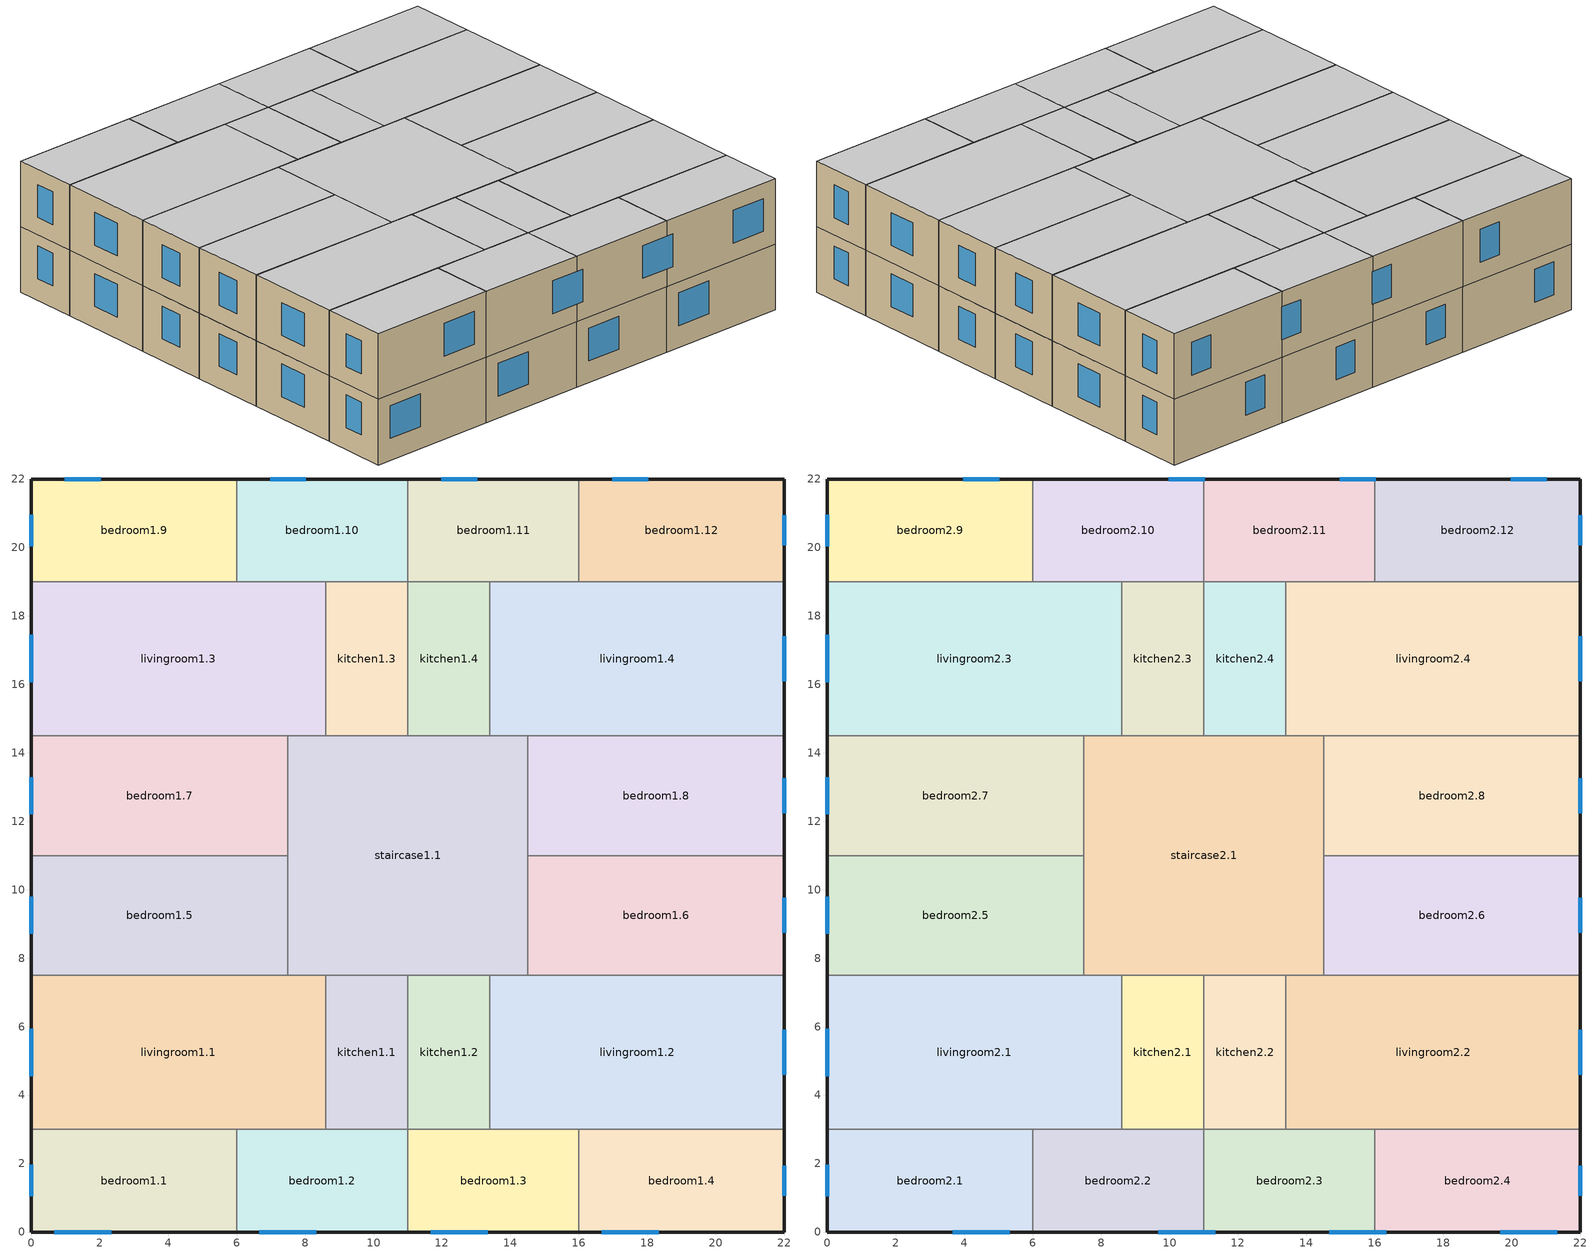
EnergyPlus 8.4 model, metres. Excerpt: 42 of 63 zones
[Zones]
kitchen1.1
 floor ground (Exterior Floor): 11,7.5 11,3 8.6,3 8.6,7.5 z0
 wall to livingroom1.1 (Interior Wall): 8.6,7.5 8.6,3 z0:3
 wall to kitchen1.2 (Interior Wall): 11,3 11,7.5 z0:3
 wall to bedroom1.2 (Interior Wall): 8.6,3 11,3 z0:3
 wall to staircase1.1 (Interior Wall): 11,7.5 8.6,7.5 z0:3
bedroom1.4
 floor ground (Exterior Floor): 22,3 22,0 16,0 16,3 z0
 wall outside (Exterior Wall): 16,0 22,0 22,3 z0:3
 wall to livingroom1.2 (Interior Wall): 22,3 16,3 z0:3
 wall to bedroom1.3 (Interior Wall): 16,3 16,0 z0:3
 window (Exterior Window): 22,1.06 22,1.94 / 16.67,0 18.33,0 z1:2.5
kitchen1.2
 floor ground (Exterior Floor): 13.4,7.5 13.4,3 11,3 11,7.5 z0
 wall to livingroom1.2 (Interior Wall): 13.4,3 13.4,7.5 z0:3
 wall to bedroom1.3 (Interior Wall): 11,3 13.4,3 z0:3
 wall to staircase1.1 (Interior Wall): 13.4,7.5 11,7.5 z0:3
livingroom1.2
 floor ground (Exterior Floor): 22,7.5 22,3 13.4,3 13.4,7.5 z0
 wall outside (Exterior Wall): 22,3 22,7.5 z0:3
 wall to bedroom1.6 (Interior Wall): 22,7.5 14.5,7.5 z0:3
 wall to bedroom1.3 (Interior Wall): 13.4,3 16,3 z0:3
 wall to staircase1.1 (Interior Wall): 14.5,7.5 13.4,7.5 z0:3
 window (Exterior Window): 22,4.59 22,5.91 z1:2.5
bedroom1.7
 floor ground (Exterior Floor): 7.5,14.5 7.5,11 0,11 0,14.5 z0
 wall outside (Exterior Wall): 0,14.5 0,11 z0:3
 wall to staircase1.1 (Interior Wall): 7.5,11 7.5,14.5 z0:3
 wall to livingroom1.3 (Interior Wall): 7.5,14.5 0,14.5 z0:3
 wall to bedroom1.5 (Interior Wall): 0,11 7.5,11 z0:3
 window (Exterior Window): 0,13.29 0,12.21 z1:2.5
livingroom1.3
 floor ground (Exterior Floor): 8.6,19 8.6,14.5 0,14.5 0,19 z0
 wall outside (Exterior Wall): 0,19 0,14.5 z0:3
 wall to kitchen1.3 (Interior Wall): 8.6,14.5 8.6,19 z0:3
 wall to staircase1.1 (Interior Wall): 7.5,14.5 8.6,14.5 z0:3
 wall to bedroom1.10 (Interior Wall): 8.6,19 6,19 z0:3
 wall to bedroom1.9 (Interior Wall): 6,19 0,19 z0:3
 window (Exterior Window): 0,17.44 0,16.06 z1:2.5
bedroom1.9
 floor ground (Exterior Floor): 6,22 6,19 0,19 0,22 z0
 wall outside (Exterior Wall): 6,22 0,22 0,19 z0:3
 wall to bedroom1.10 (Interior Wall): 6,19 6,22 z0:3
 window (Exterior Window): 0,20.96 0,20.04 / 2.02,22 0.98,22 z1:2.5
bedroom1.10
 floor ground (Exterior Floor): 11,22 11,19 6,19 6,22 z0
 wall outside (Exterior Wall): 11,22 6,22 z0:3
 wall to bedroom1.11 (Interior Wall): 11,19 11,22 z0:3
 wall to kitchen1.3 (Interior Wall): 8.6,19 11,19 z0:3
 window (Exterior Window): 8.02,22 6.98,22 z1:2.5
bedroom1.11
 floor ground (Exterior Floor): 16,22 16,19 11,19 11,22 z0
 wall outside (Exterior Wall): 16,22 11,22 z0:3
 wall to bedroom1.12 (Interior Wall): 16,19 16,22 z0:3
 wall to livingroom1.4 (Interior Wall): 13.4,19 16,19 z0:3
 wall to kitchen1.4 (Interior Wall): 11,19 13.4,19 z0:3
 window (Exterior Window): 13.02,22 11.98,22 z1:2.5
bedroom1.12
 floor ground (Exterior Floor): 22,22 22,19 16,19 16,22 z0
 wall outside (Exterior Wall): 22,19 22,22 16,22 z0:3
 wall to livingroom1.4 (Interior Wall): 16,19 22,19 z0:3
 window (Exterior Window): 22,20.06 22,20.94 / 18.02,22 16.98,22 z1:2.5
staircase1.1
 floor ground (Exterior Floor): 14.5,14.5 14.5,7.5 7.5,7.5 7.5,14.5 z0
 wall to kitchen1.3 (Interior Wall): 11,14.5 8.6,14.5 z0:3
 wall to bedroom1.8 (Interior Wall): 14.5,11 14.5,14.5 z0:3
 wall to bedroom1.6 (Interior Wall): 14.5,7.5 14.5,11 z0:3
 wall to kitchen1.4 (Interior Wall): 13.4,14.5 11,14.5 z0:3
 wall to livingroom1.4 (Interior Wall): 14.5,14.5 13.4,14.5 z0:3
 wall to bedroom1.5 (Interior Wall): 7.5,11 7.5,7.5 z0:3
 wall to livingroom1.1 (Interior Wall): 7.5,7.5 8.6,7.5 z0:3
kitchen1.3
 floor ground (Exterior Floor): 11,19 11,14.5 8.6,14.5 8.6,19 z0
 wall to kitchen1.4 (Interior Wall): 11,14.5 11,19 z0:3
kitchen1.4
 floor ground (Exterior Floor): 13.4,19 13.4,14.5 11,14.5 11,19 z0
 wall to livingroom1.4 (Interior Wall): 13.4,14.5 13.4,19 z0:3
livingroom1.4
 floor ground (Exterior Floor): 22,19 22,14.5 13.4,14.5 13.4,19 z0
 wall outside (Exterior Wall): 22,14.5 22,19 z0:3
 wall to bedroom1.8 (Interior Wall): 14.5,14.5 22,14.5 z0:3
 window (Exterior Window): 22,16.09 22,17.41 z1:2.5
bedroom1.6
 floor ground (Exterior Floor): 22,11 22,7.5 14.5,7.5 14.5,11 z0
 wall outside (Exterior Wall): 22,7.5 22,11 z0:3
 wall to bedroom1.8 (Interior Wall): 22,11 14.5,11 z0:3
 window (Exterior Window): 22,8.74 22,9.76 z1:2.5
bedroom1.8
 floor ground (Exterior Floor): 22,14.5 22,11 14.5,11 14.5,14.5 z0
 wall outside (Exterior Wall): 22,11 22,14.5 z0:3
 window (Exterior Window): 22,12.24 22,13.26 z1:2.5
bedroom1.3
 floor ground (Exterior Floor): 16,3 16,0 11,0 11,3 z0
 wall outside (Exterior Wall): 11,0 16,0 z0:3
 wall to bedroom1.2 (Interior Wall): 11,3 11,0 z0:3
 window (Exterior Window): 11.67,0 13.33,0 z1:2.5
bedroom1.2
 floor ground (Exterior Floor): 11,3 11,0 6,0 6,3 z0
 wall outside (Exterior Wall): 6,0 11,0 z0:3
 wall to bedroom1.1 (Interior Wall): 6,3 6,0 z0:3
 wall to livingroom1.1 (Interior Wall): 8.6,3 6,3 z0:3
 window (Exterior Window): 6.67,0 8.33,0 z1:2.5
bedroom1.1
 floor ground (Exterior Floor): 6,3 6,0 0,0 0,3 z0
 wall outside (Exterior Wall): 0,3 0,0 6,0 z0:3
 wall to livingroom1.1 (Interior Wall): 6,3 0,3 z0:3
 window (Exterior Window): 0,1.96 0,1.04 / 0.67,0 2.33,0 z1:2.5
livingroom1.1
 floor ground (Exterior Floor): 8.6,7.5 8.6,3 0,3 0,7.5 z0
 wall outside (Exterior Wall): 0,7.5 0,3 z0:3
 wall to bedroom1.5 (Interior Wall): 7.5,7.5 0,7.5 z0:3
 window (Exterior Window): 0,5.94 0,4.56 z1:2.5
bedroom1.5
 floor ground (Exterior Floor): 7.5,11 7.5,7.5 0,7.5 0,11 z0
 wall outside (Exterior Wall): 0,11 0,7.5 z0:3
 window (Exterior Window): 0,9.79 0,8.71 z1:2.5
livingroom2.4
 floor to livingroom1.4 (Interior Floor): 22,19 22,14.5 13.4,14.5 13.4,19 z3
 wall outside (Exterior Wall): 22,14.5 22,19 z3:6
 wall to bedroom2.8 (Interior Wall): 14.5,14.5 22,14.5 z3:6
 wall to kitchen2.4 (Interior Wall): 13.4,19 13.4,14.5 z3:6
 wall to bedroom2.11 (Interior Wall): 16,19 13.4,19 z3:6
 wall to staircase2.1 (Interior Wall): 13.4,14.5 14.5,14.5 z3:6
 wall to bedroom2.12 (Interior Wall): 22,19 16,19 z3:6
 window (Exterior Window): 22,16.09 22,17.41 z3.8:5.3
 ceiling to livingroom3.4 (Interior Ceiling): 13.4,19 13.4,14.5 22,14.5 22,19 z6
bedroom2.5
 floor to bedroom1.5 (Interior Floor): 7.5,11 7.5,7.5 0,7.5 0,11 z3
 wall outside (Exterior Wall): 0,11 0,7.5 z3:6
 wall to livingroom2.1 (Interior Wall): 0,7.5 7.5,7.5 z3:6
 wall to bedroom2.7 (Interior Wall): 7.5,11 0,11 z3:6
 wall to staircase2.1 (Interior Wall): 7.5,7.5 7.5,11 z3:6
 window (Exterior Window): 0,9.79 0,8.71 z3.8:5.3
 ceiling to bedroom3.5 (Interior Ceiling): 0,11 0,7.5 7.5,7.5 7.5,11 z6
livingroom2.1
 floor to livingroom1.1 (Interior Floor): 8.6,7.5 8.6,3 0,3 0,7.5 z3
 wall outside (Exterior Wall): 0,7.5 0,3 z3:6
 wall to bedroom2.1 (Interior Wall): 0,3 6,3 z3:6
 wall to kitchen2.1 (Interior Wall): 8.6,3 8.6,7.5 z3:6
 wall to bedroom2.2 (Interior Wall): 6,3 8.6,3 z3:6
 wall to staircase2.1 (Interior Wall): 8.6,7.5 7.5,7.5 z3:6
 window (Exterior Window): 0,5.94 0,4.56 z3.8:5.3
 ceiling to livingroom3.1 (Interior Ceiling): 0,7.5 0,3 8.6,3 8.6,7.5 z6
bedroom2.11
 floor to bedroom1.11 (Interior Floor): 16,22 16,19 11,19 11,22 z3
 wall outside (Exterior Wall): 16,22 11,22 z3:6
 wall to bedroom2.10 (Interior Wall): 11,22 11,19 z3:6
 wall to bedroom2.12 (Interior Wall): 16,19 16,22 z3:6
 wall to kitchen2.4 (Interior Wall): 11,19 13.4,19 z3:6
 window (Exterior Window): 16.02,22 14.98,22 z3.8:5.3
 ceiling to bedroom3.11 (Interior Ceiling): 11,22 11,19 16,19 16,22 z6
bedroom2.10
 floor to bedroom1.10 (Interior Floor): 11,22 11,19 6,19 6,22 z3
 wall outside (Exterior Wall): 11,22 6,22 z3:6
 wall to bedroom2.9 (Interior Wall): 6,22 6,19 z3:6
 wall to livingroom2.3 (Interior Wall): 6,19 8.6,19 z3:6
 wall to kitchen2.3 (Interior Wall): 8.6,19 11,19 z3:6
 window (Exterior Window): 11.02,22 9.98,22 z3.8:5.3
 ceiling to bedroom3.10 (Interior Ceiling): 6,22 6,19 11,19 11,22 z6
bedroom2.9
 floor to bedroom1.9 (Interior Floor): 6,22 6,19 0,19 0,22 z3
 wall outside (Exterior Wall): 6,22 0,22 0,19 z3:6
 wall to livingroom2.3 (Interior Wall): 0,19 6,19 z3:6
 window (Exterior Window): 0,20.96 0,20.04 / 5.02,22 3.98,22 z3.8:5.3
 ceiling to bedroom3.9 (Interior Ceiling): 0,22 0,19 6,19 6,22 z6
livingroom2.3
 floor to livingroom1.3 (Interior Floor): 8.6,19 8.6,14.5 0,14.5 0,19 z3
 wall outside (Exterior Wall): 0,19 0,14.5 z3:6
 wall to kitchen2.3 (Interior Wall): 8.6,14.5 8.6,19 z3:6
 wall to staircase2.1 (Interior Wall): 7.5,14.5 8.6,14.5 z3:6
 wall to bedroom2.7 (Interior Wall): 0,14.5 7.5,14.5 z3:6
 window (Exterior Window): 0,17.44 0,16.06 z3.8:5.3
 ceiling to livingroom3.3 (Interior Ceiling): 0,19 0,14.5 8.6,14.5 8.6,19 z6
bedroom2.7
 floor to bedroom1.7 (Interior Floor): 7.5,14.5 7.5,11 0,11 0,14.5 z3
 wall outside (Exterior Wall): 0,14.5 0,11 z3:6
 wall to staircase2.1 (Interior Wall): 7.5,11 7.5,14.5 z3:6
 window (Exterior Window): 0,13.29 0,12.21 z3.8:5.3
 ceiling to bedroom3.7 (Interior Ceiling): 0,14.5 0,11 7.5,11 7.5,14.5 z6
livingroom2.2
 floor to livingroom1.2 (Interior Floor): 22,7.5 22,3 13.4,3 13.4,7.5 z3
 wall outside (Exterior Wall): 22,3 22,7.5 z3:6
 wall to kitchen2.2 (Interior Wall): 13.4,7.5 13.4,3 z3:6
 wall to bedroom2.6 (Interior Wall): 22,7.5 14.5,7.5 z3:6
 wall to bedroom2.3 (Interior Wall): 13.4,3 16,3 z3:6
 wall to staircase2.1 (Interior Wall): 14.5,7.5 13.4,7.5 z3:6
 wall to bedroom2.4 (Interior Wall): 16,3 22,3 z3:6
 window (Exterior Window): 22,4.59 22,5.91 z3.8:5.3
 ceiling to livingroom3.2 (Interior Ceiling): 13.4,7.5 13.4,3 22,3 22,7.5 z6
bedroom2.2
 floor to bedroom1.2 (Interior Floor): 11,3 11,0 6,0 6,3 z3
 wall outside (Exterior Wall): 6,0 11,0 z3:6
 wall to bedroom2.1 (Interior Wall): 6,3 6,0 z3:6
 wall to bedroom2.3 (Interior Wall): 11,0 11,3 z3:6
 wall to kitchen2.1 (Interior Wall): 11,3 8.6,3 z3:6
 window (Exterior Window): 9.67,0 11.33,0 z3.8:5.3
 ceiling to bedroom3.2 (Interior Ceiling): 6,3 6,0 11,0 11,3 z6
bedroom2.8
 floor to bedroom1.8 (Interior Floor): 22,14.5 22,11 14.5,11 14.5,14.5 z3
 wall outside (Exterior Wall): 22,11 22,14.5 z3:6
 wall to staircase2.1 (Interior Wall): 14.5,14.5 14.5,11 z3:6
 wall to bedroom2.6 (Interior Wall): 14.5,11 22,11 z3:6
 window (Exterior Window): 22,12.24 22,13.26 z3.8:5.3
 ceiling to bedroom3.8 (Interior Ceiling): 14.5,14.5 14.5,11 22,11 22,14.5 z6
bedroom2.3
 floor to bedroom1.3 (Interior Floor): 16,3 16,0 11,0 11,3 z3
 wall outside (Exterior Wall): 11,0 16,0 z3:6
 wall to bedroom2.4 (Interior Wall): 16,0 16,3 z3:6
 wall to kitchen2.2 (Interior Wall): 13.4,3 11,3 z3:6
 window (Exterior Window): 14.67,0 16.33,0 z3.8:5.3
 ceiling to bedroom3.3 (Interior Ceiling): 11,3 11,0 16,0 16,3 z6
bedroom2.1
 floor to bedroom1.1 (Interior Floor): 6,3 6,0 0,0 0,3 z3
 wall outside (Exterior Wall): 0,3 0,0 6,0 z3:6
 window (Exterior Window): 0,1.96 0,1.04 / 3.67,0 5.33,0 z3.8:5.3
 ceiling to bedroom3.1 (Interior Ceiling): 0,3 0,0 6,0 6,3 z6
bedroom2.4
 floor to bedroom1.4 (Interior Floor): 22,3 22,0 16,0 16,3 z3
 wall outside (Exterior Wall): 16,0 22,0 22,3 z3:6
 window (Exterior Window): 22,1.06 22,1.94 / 19.67,0 21.33,0 z3.8:5.3
 ceiling to bedroom3.4 (Interior Ceiling): 16,3 16,0 22,0 22,3 z6
bedroom2.6
 floor to bedroom1.6 (Interior Floor): 22,11 22,7.5 14.5,7.5 14.5,11 z3
 wall outside (Exterior Wall): 22,7.5 22,11 z3:6
 wall to staircase2.1 (Interior Wall): 14.5,11 14.5,7.5 z3:6
 window (Exterior Window): 22,8.74 22,9.76 z3.8:5.3
 ceiling to bedroom3.6 (Interior Ceiling): 14.5,11 14.5,7.5 22,7.5 22,11 z6
kitchen2.1
 floor to kitchen1.1 (Interior Floor): 11,7.5 11,3 8.6,3 8.6,7.5 z3
 wall to staircase2.1 (Interior Wall): 11,7.5 8.6,7.5 z3:6
 wall to kitchen2.2 (Interior Wall): 11,3 11,7.5 z3:6
 ceiling to kitchen3.1 (Interior Ceiling): 8.6,7.5 8.6,3 11,3 11,7.5 z6
kitchen2.4
 floor to kitchen1.4 (Interior Floor): 13.4,19 13.4,14.5 11,14.5 11,19 z3
 wall to staircase2.1 (Interior Wall): 11,14.5 13.4,14.5 z3:6
 wall to kitchen2.3 (Interior Wall): 11,19 11,14.5 z3:6
 ceiling to kitchen3.4 (Interior Ceiling): 11,19 11,14.5 13.4,14.5 13.4,19 z6
kitchen2.3
 floor to kitchen1.3 (Interior Floor): 11,19 11,14.5 8.6,14.5 8.6,19 z3
 wall to staircase2.1 (Interior Wall): 8.6,14.5 11,14.5 z3:6
 ceiling to kitchen3.3 (Interior Ceiling): 8.6,19 8.6,14.5 11,14.5 11,19 z6
staircase2.1
 floor to staircase1.1 (Interior Floor): 14.5,14.5 14.5,7.5 7.5,7.5 7.5,14.5 z3
 wall to kitchen2.2 (Interior Wall): 11,7.5 13.4,7.5 z3:6
 ceiling to staircase3.1 (Interior Ceiling): 7.5,14.5 7.5,7.5 14.5,7.5 14.5,14.5 z6
bedroom2.12
 floor to bedroom1.12 (Interior Floor): 22,22 22,19 16,19 16,22 z3
 wall outside (Exterior Wall): 22,19 22,22 16,22 z3:6
 window (Exterior Window): 22,20.06 22,20.94 / 21.02,22 19.98,22 z3.8:5.3
 ceiling to bedroom3.12 (Interior Ceiling): 16,22 16,19 22,19 22,22 z6
kitchen2.2
 floor to kitchen1.2 (Interior Floor): 13.4,7.5 13.4,3 11,3 11,7.5 z3
 ceiling to kitchen3.2 (Interior Ceiling): 11,7.5 11,3 13.4,3 13.4,7.5 z6
[Site:Location]
Chongqing Shapingba_Chongqing_CHN Design_Conditions: Latitude {deg}=29.58; Longitude {deg}=106.47; Time Zone {hr}=8; Elevation {m}=259.1
[Site:GroundTemperature:BuildingSurface]
17.73, 17.58, 14.99, 15.72, 19.24, 24.78, 25.36, 25.42, 25.45, 23.67, 19.98, 19.57
[Building]
3cengzhuzhai: North Axis {deg}=45.9143; Terrain=City; Loads Convergence Tolerance Value=0.04; Temperature Convergence Tolerance Value {deltaC}=0.4; Solar Distribution=FullInteriorAndExterior; Maximum Number of Warmup Days=25
[Construction]
Exterior Window: shuangcengzhongkongboli
Exterior Wall: 5mm shuinishajiang, 20mm shuinishajiang, 200mm shaojieyanduokongzhuanqiti, 20mm shuinishajiang
Interior Wall: 20mm shuinishajiang, 200mm putongshaojieyeyankongxinzhuan, 20mm shuinishajiang
Interior Floor: 50mm 1151-1250quanqinghunningtu, 120mm gangjinhunningtu, 20mm shuinishajiang
Exterior Floor: 40mm suishiluanshihunningtu, 50mm nanranjisujubenban, 4mm sbsgaixingliqingfangshuijuancai, 20mm shuinishajiang, 100mm 2300suishiluanshihunningtu
Interior Ceiling: 20mm shuinishajiang, 120mm gangjinhunningtu, 50mm 1151-1250quanqinghunningtu
[Material]
Name | Roughness | Thickness {m} | Conductivity {W/m-K} | Density {kg/m3} | Specific Heat {J/kg-K}
5mm shuinishajiang | MediumRough | 0.005 | 0.93 | 1800 | 1050
20mm shuinishajiang | MediumRough | 0.02 | 0.93 | 1800 | 1050
200mm shaojieyanduokongzhuanqiti | MediumRough | 0.2 | 0.58 | 1400 | 1050
200mm putongshaojieyeyankongxinzhuan | MediumRough | 0.2 | 0.54 | 1800 | 1050
50mm 1151-1250quanqinghunningtu | MediumRough | 0.05 | 0.31 | 1651 | 1050
120mm gangjinhunningtu | MediumRough | 0.12 | 1.74 | 2500 | 920
40mm suishiluanshihunningtu | MediumRough | 0.04 | 1.51 | 2300 | 920
50mm nanranjisujubenban | MediumSmooth | 0.05 | 0.03 | 35 | 1380
100mm 2300suishiluanshihunningtu | MediumRough | 0.1 | 1.51 | 2300 | 920
4mm sbsgaixingliqingfangshuijuancai | MediumRough | 0.004 | 0.23 | 900 | 1620
[WindowMaterial:SimpleGlazingSystem]
shuangcengzhongkongboli: U-Factor {W/m2-K}=2.8; Solar Heat Gain Coefficient=0.75
[ZoneVentilation:DesignFlowRate] Design Flow Rate Calculation Method=AirChanges/Hour; Ventilation Type=Natural; Fan Pressure Rise {Pa}=0; Fan Total Efficiency=1; Constant Term Coefficient=0.606; Temperature Term Coefficient=0.036; Velocity Term Coefficient=0.1177; Velocity Squared Term Coefficient=0; Delta Temperature {deltaC}=-100; Maximum Wind Speed {m/s}=40
Name | Zone or ZoneList | Schedule | Air Changes per Hour {1/hr} | Minimum Outdoor Temperature {C} | Maximum Outdoor Temperature {C}
jichukitchen1.1 | kitchen1.1 | jichutongfengqita | 4
jichukitchen1.2 | kitchen1.2 | jichutongfengqita | 4
jichukitchen1.3 | kitchen1.3 | jichutongfengqita | 4
jichukitchen1.4 | kitchen1.4 | jichutongfengqita | 4
jichulivingroom1.1 | livingroom1.1 | jichutongfengketing | 4
jichulivingroom1.2 | livingroom1.2 | jichutongfengketing | 4
jichulivingroom1.3 | livingroom1.3 | jichutongfengketing | 4
jichulivingroom1.4 | livingroom1.4 | jichutongfengketing | 4
jichubedroom1.1 | bedroom1.1 | jichutongfengbedroom | 4
jichubedroom1.2 | bedroom1.2 | jichutongfengbedroom | 4
jichubedroom1.3 | bedroom1.3 | jichutongfengbedroom | 4
jichubedroom1.4 | bedroom1.4 | jichutongfengbedroom | 4
jichubedroom1.5 | bedroom1.5 | jichutongfengbedroom | 4
jichubedroom1.6 | bedroom1.6 | jichutongfengbedroom | 4
jichubedroom1.7 | bedroom1.7 | jichutongfengbedroom | 4
jichubedroom1.8 | bedroom1.8 | jichutongfengbedroom | 4
jichubedroom1.9 | bedroom1.9 | jichutongfengbedroom | 4
jichubedroom1.10 | bedroom1.10 | jichutongfengbedroom | 4
jichubedroom1.11 | bedroom1.11 | jichutongfengbedroom | 4
jichubedroom1.12 | bedroom1.12 | jichutongfengbedroom | 4
jichukitchen2.1 | kitchen2.1 | jichutongfengqita | 4
jichukitchen2.2 | kitchen2.2 | jichutongfengqita | 4
jichukitchen2.3 | kitchen2.3 | jichutongfengqita | 4
jichukitchen2.4 | kitchen2.4 | jichutongfengqita | 4
jichulivingroom2.1 | livingroom2.1 | jichutongfengketing | 4
jichulivingroom2.2 | livingroom2.2 | jichutongfengketing | 4
jichulivingroom2.3 | livingroom2.3 | jichutongfengketing | 4
jichulivingroom2.4 | livingroom2.4 | jichutongfengketing | 4
jichubedroom2.1 | bedroom2.1 | jichutongfengbedroom | 4
jichubedroom2.2 | bedroom2.2 | jichutongfengbedroom | 4
jichubedroom2.3 | bedroom2.3 | jichutongfengbedroom | 4
jichubedroom2.4 | bedroom2.4 | jichutongfengbedroom | 4
jichubedroom2.5 | bedroom2.5 | jichutongfengbedroom | 4
jichubedroom2.6 | bedroom2.6 | jichutongfengbedroom | 4
jichubedroom2.7 | bedroom2.7 | jichutongfengbedroom | 4
jichubedroom2.8 | bedroom2.8 | jichutongfengbedroom | 4
jichubedroom2.9 | bedroom2.9 | jichutongfengbedroom | 4
jichubedroom2.10 | bedroom2.10 | jichutongfengbedroom | 4
jichubedroom2.11 | bedroom2.11 | jichutongfengbedroom | 4
jichubedroom2.12 | bedroom2.12 | jichutongfengbedroom | 4
kitchen1.1 | kitchen1.1 | tongfengcishubianliang | 3.53328 | 15.37 | 28.78
kitchen1.2 | kitchen1.2 | tongfengcishubianliang | 3.53328 | 15.37 | 28.78
kitchen1.3 | kitchen1.3 | tongfengcishubianliang | 3.53328 | 15.37 | 28.78
kitchen1.4 | kitchen1.4 | tongfengcishubianliang | 3.53328 | 15.37 | 28.78
livingroom1.1 | livingroom1.1 | tongfengcishubianliang | 3.53328 | 15.37 | 28.78
livingroom1.2 | livingroom1.2 | tongfengcishubianliang | 3.53328 | 15.37 | 28.78
livingroom1.3 | livingroom1.3 | tongfengcishubianliang | 3.53328 | 15.37 | 28.78
livingroom1.4 | livingroom1.4 | tongfengcishubianliang | 3.53328 | 15.37 | 28.78
bedroom1.1 | bedroom1.1 | tongfengcishubianliang | 3.53328 | 15.37 | 28.78
bedroom1.2 | bedroom1.2 | tongfengcishubianliang | 3.53328 | 15.37 | 28.78
bedroom1.3 | bedroom1.3 | tongfengcishubianliang | 3.53328 | 15.37 | 28.78
bedroom1.4 | bedroom1.4 | tongfengcishubianliang | 3.53328 | 15.37 | 28.78
bedroom1.5 | bedroom1.5 | tongfengcishubianliang | 3.53328 | 15.37 | 28.78
bedroom1.6 | bedroom1.6 | tongfengcishubianliang | 3.53328 | 15.37 | 28.78
bedroom1.7 | bedroom1.7 | tongfengcishubianliang | 3.53328 | 15.37 | 28.78
bedroom1.8 | bedroom1.8 | tongfengcishubianliang | 3.53328 | 15.37 | 28.78
bedroom1.9 | bedroom1.9 | tongfengcishubianliang | 3.53328 | 15.37 | 28.78
bedroom1.10 | bedroom1.10 | tongfengcishubianliang | 3.53328 | 15.37 | 28.78
bedroom1.11 | bedroom1.11 | tongfengcishubianliang | 3.53328 | 15.37 | 28.78
bedroom1.12 | bedroom1.12 | tongfengcishubianliang | 3.53328 | 15.37 | 28.78
kitchen2.1 | kitchen2.1 | tongfengcishubianliang | 3.53328 | 15.37 | 28.78
kitchen2.2 | kitchen2.2 | tongfengcishubianliang | 3.53328 | 15.37 | 28.78
kitchen2.3 | kitchen2.3 | tongfengcishubianliang | 3.53328 | 15.37 | 28.78
kitchen2.4 | kitchen2.4 | tongfengcishubianliang | 3.53328 | 15.37 | 28.78
livingroom2.1 | livingroom2.1 | tongfengcishubianliang | 3.53328 | 15.37 | 28.78
livingroom2.2 | livingroom2.2 | tongfengcishubianliang | 3.53328 | 15.37 | 28.78
livingroom2.3 | livingroom2.3 | tongfengcishubianliang | 3.53328 | 15.37 | 28.78
livingroom2.4 | livingroom2.4 | tongfengcishubianliang | 3.53328 | 15.37 | 28.78
bedroom2.1 | bedroom2.1 | tongfengcishubianliang | 3.53328 | 15.37 | 28.78
bedroom2.2 | bedroom2.2 | tongfengcishubianliang | 3.53328 | 15.37 | 28.78
bedroom2.3 | bedroom2.3 | tongfengcishubianliang | 3.53328 | 15.37 | 28.78
bedroom2.4 | bedroom2.4 | tongfengcishubianliang | 3.53328 | 15.37 | 28.78
bedroom2.5 | bedroom2.5 | tongfengcishubianliang | 3.53328 | 15.37 | 28.78
bedroom2.6 | bedroom2.6 | tongfengcishubianliang | 3.53328 | 15.37 | 28.78
bedroom2.7 | bedroom2.7 | tongfengcishubianliang | 3.53328 | 15.37 | 28.78
bedroom2.8 | bedroom2.8 | tongfengcishubianliang | 3.53328 | 15.37 | 28.78
bedroom2.9 | bedroom2.9 | tongfengcishubianliang | 3.53328 | 15.37 | 28.78
bedroom2.10 | bedroom2.10 | tongfengcishubianliang | 3.53328 | 15.37 | 28.78
bedroom2.11 | bedroom2.11 | tongfengcishubianliang | 3.53328 | 15.37 | 28.78
bedroom2.12 | bedroom2.12 | tongfengcishubianliang | 3.53328 | 15.37 | 28.78
[People] Number of People Calculation Method=Area/Person; Zone Floor Area per Person {m2/person}=35.63; Fraction Radiant=0.2; Sensible Heat Fraction=autocalculate; Activity Level Schedule=Activity_zuozi huodong; Carbon Dioxide Generation Rate {m3/s-W}=3.82e-08; Enable ASHRAE 55 Comfort Warnings=No; Mean Radiant Temperature Calculation Type=ZoneAveraged; Clothing Insulation Calculation Method=ClothingInsulationSchedule
kitchen1.1: Zone or ZoneList=kitchen1.1; Number of People Schedule=chufang Occupancy
kitchen1.2: Zone or ZoneList=kitchen1.2; Number of People Schedule=chufang Occupancy
kitchen1.3: Zone or ZoneList=kitchen1.3; Number of People Schedule=chufang Occupancy
kitchen1.4: Zone or ZoneList=kitchen1.4; Number of People Schedule=chufang Occupancy
livingroom1.1: Zone or ZoneList=livingroom1.1; Number of People Schedule=keting Occupancy
livingroom1.2: Zone or ZoneList=livingroom1.2; Number of People Schedule=keting Occupancy
livingroom1.3: Zone or ZoneList=livingroom1.3; Number of People Schedule=keting Occupancy
livingroom1.4: Zone or ZoneList=livingroom1.4; Number of People Schedule=keting Occupancy
bedroom1.1: Zone or ZoneList=bedroom1.1; Number of People Schedule=Bedroom Occupancy
bedroom1.2: Zone or ZoneList=bedroom1.2; Number of People Schedule=Bedroom Occupancy
bedroom1.3: Zone or ZoneList=bedroom1.3; Number of People Schedule=Bedroom Occupancy
bedroom1.4: Zone or ZoneList=bedroom1.4; Number of People Schedule=Bedroom Occupancy
bedroom1.5: Zone or ZoneList=bedroom1.5; Number of People Schedule=Bedroom Occupancy
bedroom1.6: Zone or ZoneList=bedroom1.6; Number of People Schedule=Bedroom Occupancy
bedroom1.7: Zone or ZoneList=bedroom1.7; Number of People Schedule=Bedroom Occupancy
bedroom1.8: Zone or ZoneList=bedroom1.8; Number of People Schedule=Bedroom Occupancy
bedroom1.9: Zone or ZoneList=bedroom1.9; Number of People Schedule=Bedroom Occupancy
bedroom1.10: Zone or ZoneList=bedroom1.10; Number of People Schedule=Bedroom Occupancy
bedroom1.11: Zone or ZoneList=bedroom1.11; Number of People Schedule=Bedroom Occupancy
bedroom1.12: Zone or ZoneList=bedroom1.12; Number of People Schedule=Bedroom Occupancy
kitchen2.1: Zone or ZoneList=kitchen2.1; Number of People Schedule=chufang Occupancy
kitchen2.2: Zone or ZoneList=kitchen2.2; Number of People Schedule=chufang Occupancy
kitchen2.3: Zone or ZoneList=kitchen2.3; Number of People Schedule=chufang Occupancy
kitchen2.4: Zone or ZoneList=kitchen2.4; Number of People Schedule=chufang Occupancy
livingroom2.1: Zone or ZoneList=livingroom2.1; Number of People Schedule=keting Occupancy
livingroom2.2: Zone or ZoneList=livingroom2.2; Number of People Schedule=keting Occupancy
livingroom2.3: Zone or ZoneList=livingroom2.3; Number of People Schedule=keting Occupancy
livingroom2.4: Zone or ZoneList=livingroom2.4; Number of People Schedule=keting Occupancy
bedroom2.1: Zone or ZoneList=bedroom2.1; Number of People Schedule=Bedroom Occupancy
bedroom2.3: Zone or ZoneList=bedroom2.3; Number of People Schedule=Bedroom Occupancy
bedroom2.4: Zone or ZoneList=bedroom2.4; Number of People Schedule=Bedroom Occupancy
bedroom2.5: Zone or ZoneList=bedroom2.5; Number of People Schedule=Bedroom Occupancy
bedroom2.6: Zone or ZoneList=bedroom2.6; Number of People Schedule=Bedroom Occupancy
bedroom2.7: Zone or ZoneList=bedroom2.7; Number of People Schedule=Bedroom Occupancy
bedroom2.8: Zone or ZoneList=bedroom2.8; Number of People Schedule=Bedroom Occupancy
bedroom2.9: Zone or ZoneList=bedroom2.9; Number of People Schedule=Bedroom Occupancy
bedroom2.10: Zone or ZoneList=bedroom2.10; Number of People Schedule=Bedroom Occupancy
bedroom2.11: Zone or ZoneList=bedroom2.11; Number of People Schedule=Bedroom Occupancy
bedroom2.12: Zone or ZoneList=bedroom2.12; Number of People Schedule=Bedroom Occupancy
bedroom2.2: Zone or ZoneList=bedroom2.2; Number of People Schedule=Bedroom Occupancy; Work Efficiency Schedule=Work Efficiency; Clothing Insulation Schedule=Clothing Insulation Schedule; Air Velocity Schedule=Air Velocity Schedule; Thermal Comfort Model 1 Type=Fanger
[ZoneControl:Thermostat] Control Type Schedule=kongtiaomoshiquannianwendu; Control 1=kongtiaomoshidualsetpoint
Name | Zone or ZoneList
livingroom1.1 | livingroom1.1
livingroom1.2 | livingroom1.2
livingroom1.3 | livingroom1.3
livingroom1.4 | livingroom1.4
bedroom1.1 | bedroom1.1
bedroom1.2 | bedroom1.2
bedroom1.3 | bedroom1.3
bedroom1.4 | bedroom1.4
bedroom1.5 | bedroom1.5
bedroom1.6 | bedroom1.6
bedroom1.7 | bedroom1.7
bedroom1.8 | bedroom1.8
bedroom1.9 | bedroom1.9
bedroom1.10 | bedroom1.10
bedroom1.11 | bedroom1.11
bedroom1.12 | bedroom1.12
livingroom2.1 | livingroom2.1
livingroom2.2 | livingroom2.2
livingroom2.3 | livingroom2.3
livingroom2.4 | livingroom2.4
bedroom2.1 | bedroom2.1
bedroom2.2 | bedroom2.2
bedroom2.3 | bedroom2.3
bedroom2.4 | bedroom2.4
bedroom2.5 | bedroom2.5
bedroom2.6 | bedroom2.6
bedroom2.7 | bedroom2.7
bedroom2.8 | bedroom2.8
bedroom2.9 | bedroom2.9
bedroom2.10 | bedroom2.10
bedroom2.11 | bedroom2.11
bedroom2.12 | bedroom2.12
[ThermostatSetpoint:DualSetpoint]
kongtiaomoshidualsetpoint: Heating Setpoint Temperature Schedule=kongtiaozhirewendu; Cooling Setpoint Temperature Schedule=kongtiaozhilengwendu
[Lights] Design Level Calculation Method=Watts/Area; Return Air Fraction=0; Fraction Radiant=0.72; Fraction Visible=0.18; Fraction Replaceable=1; Return Air Fraction Calculated from Plenum Temperature=No
Name | Zone or ZoneList | Schedule | Watts per Zone Floor Area {W/m2}
kitchen1.1 | kitchen1.1 | lighting chufang | 6
kitchen1.2 | kitchen1.2 | lighting chufang | 6
kitchen1.3 | kitchen1.3 | lighting chufang | 6
kitchen1.4 | kitchen1.4 | lighting chufang | 6
livingroom1.1 | livingroom1.1 | light-keting | 5
livingroom1.2 | livingroom1.2 | light-keting | 5
livingroom1.3 | livingroom1.3 | light-keting | 5
livingroom1.4 | livingroom1.4 | light-keting | 5
bedroom1.1 | bedroom1.1 | light-Bedroom | 3
bedroom1.2 | bedroom1.2 | light-Bedroom | 3
bedroom1.3 | bedroom1.3 | light-Bedroom | 3
bedroom1.4 | bedroom1.4 | light-Bedroom | 3
bedroom1.5 | bedroom1.5 | light-Bedroom | 3
bedroom1.6 | bedroom1.6 | light-Bedroom | 3
bedroom1.7 | bedroom1.7 | light-Bedroom | 3
bedroom1.8 | bedroom1.8 | light-Bedroom | 3
bedroom1.9 | bedroom1.9 | light-Bedroom | 3
bedroom1.10 | bedroom1.10 | light-Bedroom | 3
bedroom1.11 | bedroom1.11 | light-Bedroom | 3
bedroom1.12 | bedroom1.12 | light-Bedroom | 3
kitchen2.1 | kitchen2.1 | lighting chufang | 6
kitchen2.2 | kitchen2.2 | lighting chufang | 6
kitchen2.3 | kitchen2.3 | lighting chufang | 6
kitchen2.4 | kitchen2.4 | lighting chufang | 6
livingroom2.1 | livingroom2.1 | light-keting | 5
livingroom2.2 | livingroom2.2 | light-keting | 5
livingroom2.3 | livingroom2.3 | light-keting | 5
livingroom2.4 | livingroom2.4 | light-keting | 5
bedroom2.1 | bedroom2.1 | light-Bedroom | 3
bedroom2.2 | bedroom2.2 | light-Bedroom | 3
bedroom2.3 | bedroom2.3 | light-Bedroom | 3
bedroom2.4 | bedroom2.4 | light-Bedroom | 3
bedroom2.5 | bedroom2.5 | light-Bedroom | 3
bedroom2.6 | bedroom2.6 | light-Bedroom | 3
bedroom2.7 | bedroom2.7 | light-Bedroom | 3
bedroom2.8 | bedroom2.8 | light-Bedroom | 3
bedroom2.9 | bedroom2.9 | light-Bedroom | 3
bedroom2.10 | bedroom2.10 | light-Bedroom | 3
bedroom2.11 | bedroom2.11 | light-Bedroom | 3
bedroom2.12 | bedroom2.12 | light-Bedroom | 3
[ElectricEquipment] Design Level Calculation Method=Watts/Area; Watts per Zone Floor Area {W/m2}=4.3; Fraction Latent=0; Fraction Radiant=0.25; Fraction Lost=0
Name | Zone or ZoneList | Schedule
kitchen1.1 | kitchen1.1 | equipment chufang
kitchen1.2 | kitchen1.2 | equipment chufang
kitchen1.3 | kitchen1.3 | equipment chufang
kitchen1.4 | kitchen1.4 | equipment chufang
livingroom1.1 | livingroom1.1 | Equipment-keting
livingroom1.2 | livingroom1.2 | Equipment-keting
livingroom1.3 | livingroom1.3 | Equipment-keting
livingroom1.4 | livingroom1.4 | Equipment-keting
bedroom1.1 | bedroom1.1 | Equipment-bedroom
bedroom1.2 | bedroom1.2 | Equipment-bedroom
bedroom1.3 | bedroom1.3 | Equipment-bedroom
bedroom1.4 | bedroom1.4 | Equipment-bedroom
bedroom1.5 | bedroom1.5 | Equipment-bedroom
bedroom1.6 | bedroom1.6 | Equipment-bedroom
bedroom1.7 | bedroom1.7 | Equipment-bedroom
bedroom1.8 | bedroom1.8 | Equipment-bedroom
bedroom1.9 | bedroom1.9 | Equipment-bedroom
bedroom1.10 | bedroom1.10 | Equipment-bedroom
bedroom1.11 | bedroom1.11 | Equipment-bedroom
bedroom1.12 | bedroom1.12 | Equipment-bedroom
kitchen2.1 | kitchen2.1 | equipment chufang
kitchen2.2 | kitchen2.2 | equipment chufang
kitchen2.3 | kitchen2.3 | equipment chufang
kitchen2.4 | kitchen2.4 | equipment chufang
livingroom2.1 | livingroom2.1 | Equipment-keting
livingroom2.2 | livingroom2.2 | Equipment-keting
livingroom2.3 | livingroom2.3 | Equipment-keting
livingroom2.4 | livingroom2.4 | Equipment-keting
bedroom2.1 | bedroom2.1 | Equipment-bedroom
bedroom2.2 | bedroom2.2 | Equipment-bedroom
bedroom2.3 | bedroom2.3 | Equipment-bedroom
bedroom2.4 | bedroom2.4 | Equipment-bedroom
bedroom2.5 | bedroom2.5 | Equipment-bedroom
bedroom2.6 | bedroom2.6 | Equipment-bedroom
bedroom2.7 | bedroom2.7 | Equipment-bedroom
bedroom2.8 | bedroom2.8 | Equipment-bedroom
bedroom2.9 | bedroom2.9 | Equipment-bedroom
bedroom2.10 | bedroom2.10 | Equipment-bedroom
bedroom2.11 | bedroom2.11 | Equipment-bedroom
bedroom2.12 | bedroom2.12 | Equipment-bedroom
[ZoneInfiltration:DesignFlowRate] Schedule=Always On; Design Flow Rate Calculation Method=AirChanges/Hour; Air Changes per Hour {1/hr}=1; Constant Term Coefficient=0.606; Temperature Term Coefficient=0.036; Velocity Term Coefficient=0.1177; Velocity Squared Term Coefficient=0
Name | Zone or ZoneList
kitchen1.1 | kitchen1.1
kitchen1.2 | kitchen1.2
kitchen1.3 | kitchen1.3
kitchen1.4 | kitchen1.4
livingroom1.1 | livingroom1.1
livingroom1.2 | livingroom1.2
livingroom1.3 | livingroom1.3
livingroom1.4 | livingroom1.4
bedroom1.1 | bedroom1.1
bedroom1.2 | bedroom1.2
bedroom1.3 | bedroom1.3
bedroom1.4 | bedroom1.4
bedroom1.5 | bedroom1.5
bedroom1.6 | bedroom1.6
bedroom1.7 | bedroom1.7
bedroom1.8 | bedroom1.8
bedroom1.9 | bedroom1.9
bedroom1.10 | bedroom1.10
bedroom1.11 | bedroom1.11
bedroom1.12 | bedroom1.12
kitchen2.1 | kitchen2.1
kitchen2.2 | kitchen2.2
kitchen2.3 | kitchen2.3
kitchen2.4 | kitchen2.4
livingroom2.1 | livingroom2.1
livingroom2.2 | livingroom2.2
livingroom2.3 | livingroom2.3
livingroom2.4 | livingroom2.4
bedroom2.1 | bedroom2.1
bedroom2.2 | bedroom2.2
bedroom2.3 | bedroom2.3
bedroom2.4 | bedroom2.4
bedroom2.5 | bedroom2.5
bedroom2.6 | bedroom2.6
bedroom2.7 | bedroom2.7
bedroom2.8 | bedroom2.8
bedroom2.9 | bedroom2.9
bedroom2.10 | bedroom2.10
bedroom2.11 | bedroom2.11
bedroom2.12 | bedroom2.12
[ZoneHVAC:IdealLoadsAirSystem] Maximum Heating Supply Air Temperature {C}=50; Minimum Cooling Supply Air Temperature {C}=13; Maximum Heating Supply Air Humidity Ratio {kgWater/kgDryAir}=0.0156; Minimum Cooling Supply Air Humidity Ratio {kgWater/kgDryAir}=0.0077; Heating Limit=NoLimit; Cooling Limit=NoLimit; Dehumidification Control Type=ConstantSensibleHeatRatio; Cooling Sensible Heat Ratio=0.7; Humidification Control Type=None; Demand Controlled Ventilation Type=None; Outdoor Air Economizer Type=NoEconomizer; Heat Recovery Type=None; Sensible Heat Recovery Effectiveness=0.7; Latent Heat Recovery Effectiveness=0.65
Name | Availability Schedule
livingroom1.1; livingroom1.2; livingroom1.3; livingroom1.4; livingroom2.1; livingroom2.2; livingroom2.3; livingroom2.4 | kongtiaokaiqi-keting
bedroom1.1; bedroom1.2; bedroom1.3; bedroom1.4; bedroom1.5; bedroom1.6; bedroom1.7; bedroom1.8; bedroom1.9; bedroom1.10; bedroom1.11; bedroom1.12; bedroom2.1; bedroom2.2; bedroom2.3; bedroom2.4; bedroom2.5; bedroom2.6; bedroom2.7; bedroom2.8; bedroom2.9; bedroom2.10; bedroom2.11; bedroom2.12 | kongtiaokaiqi-Bedroom
[Zone]
kitchen1.1; kitchen2.1: 8.6, 3, 0, 1
bedroom1.4; bedroom2.4: 16, 0, 0, 1
kitchen1.2; kitchen2.2: 11, 3, 0, 1
livingroom1.2; livingroom2.2: 13.5, 3, 0, 1
bedroom1.7; bedroom2.7: 0, 11, 0, 1
livingroom1.3; livingroom2.3: 0, 14.5, 0, 1
bedroom1.9; bedroom2.9: 0, 19, 0, 1
bedroom1.10; bedroom2.10: 6, 19, 0, 1
bedroom1.11; bedroom2.11: 11, 19, 0, 1
bedroom1.12; bedroom2.12: 16, 19, 0, 1
staircase1.1; staircase2.1: 7.5, 7.5, 0, 1
kitchen1.3; kitchen2.3: 8.6, 14.5, 0, 1
kitchen1.4; kitchen2.4: 11, 14.5, 0, 1
livingroom1.4; livingroom2.4: 13.4, 14.5, 0, 1
bedroom1.6; bedroom2.6: 14.5, 7.5, 0, 1
bedroom1.8; bedroom2.8: 14.5, 11, 0, 1
bedroom1.3; bedroom2.3: 11, 0, 0, 1
bedroom1.2; bedroom2.2: 6, 0, 0, 1
bedroom1.1; bedroom2.1: 0, 0, 0, 1
livingroom1.1; livingroom2.1: 0, 3, 0, 1
bedroom1.5; bedroom2.5: 0, 7.5, 0, 1
[Schedule:Compact]
jichutongfengbedroom: Through: 12/31, For: Weekdays, Until: 07:00, 0, Until: 21:00, 1, Until: 24:00, 0, For: Saturday Sunday AllOtherDays, Until: 24:00, 0
jichutongfengketing: Through: 12/31, For: Weekdays, Until: 17:00, 1, Until: 24:00, 0, For: Saturday Sunday AllOtherDays, Until: 07:00, 1, Until: 24:00, 0
jichutongfengqita; Always On; tongfengcishubianliang: Through: 12/31, For: AllDays, Until: 24:00, 1
kongtiaomoshiquannianwendu: Through: 12/31, For: AllDays, Until: 24:00, 4
chufang Occupancy: Through: 12/31, For: Weekdays, Until: 7:00, 0, Until: 8:00, 1, Until: 18:00, 0, Until: 19:00, 1, Until: 24:00, 0, For: Saturday Sunday AllOtherDays, Until: 8:00, 0, Until: 9:00, 1, Until: 13:00, 0, Until: 14:00, 1, Until: 18:00, 0, Until: 19:00, 1, Until: 24:00, 0
lighting chufang: Through: 12/31, For: AllDays, Until: 18:00, 0, Until: 20:00, .8, Until: 24:00, .4
equipment chufang: Through: 12/31, For: AllDays, Until: 10:00, 0, Until: 12:00, 1, Until: 17:00, 0, Until: 19:00, 1, Until: 24:00, 0
Work Efficiency: Through: 12/31, For: AllDays, Until: 24:00, 0
Clothing Insulation Schedule: Through: 01/31, For: AllDays, Until: 24:00, 1.34, Through: 02/28, For: AllDays, Until: 24:00, 1.18, Through: 03/31, For: AllDays, Until: 24:00, .83, Through: 04/30, For: AllDays, Until: 24:00, .59, Through: 05/31, For: AllDays, Until: 24:00, .41, Through: 06/30, For: AllDays, Until: 24:00, .33, Through: 07/31, For: AllDays, Until: 24:00, .31, Through: 08/31, For: AllDays, Until: 24:00, .31, Through: 09/30, For: AllDays, Until: 24:00, .44, Through: 10/31, For: AllDays, Until: 24:00, .51, Through: 11/30, For: AllDays, Until: 24:00, .76, Through: 12/31, For: AllDays, Until: 24:00, 1.26
Air Velocity Schedule: Through: 01/31, For: AllDays, Until: 24:00, .07, Through: 02/28, For: AllDays, Until: 24:00, .07, Through: 03/31, For: AllDays, Until: 24:00, .1, Through: 04/30, For: AllDays, Until: 24:00, .1, Through: 05/31, For: AllDays, Until: 24:00, .1, Through: 06/30, For: AllDays, Until: 24:00, .16, Through: 07/31, For: AllDays, Until: 24:00, .16, Through: 08/31, For: AllDays, Until: 24:00, .16, Through: 09/30, For: AllDays, Until: 24:00, .13, Through: 10/31, For: AllDays, Until: 24:00, .07, Through: 11/30, For: AllDays, Until: 24:00, .05, Through: 12/31, For: AllDays, Until: 24:00, .07
kongtiaokaiqi-Bedroom: Through: 12/31, For: Weekdays, Until: 07:00, 1, Until: 21:00, 0, Until: 24:00, 1, For: Saturday Sunday AllOtherDays, Until: 24:00, 1
Equipment-bedroom: Through: 12/31, For: AllDays, Until: 19:00, 0, Until: 20:00, .7, Until: 24:00, 1
keting Occupancy: Through: 12/31, For: Weekdays, Until: 07:00, 0, Until: 09:00, .333, Until: 19:00, 0, Until: 22:00, 1, Until: 23:00, .333, Until: 24:00, 0, For: Saturday Sunday AllOtherDays, Until: 8:00, 0, Until: 10:00, .333, Until: 13:00, .666, Until: 16:00, .333, Until: 17:00, .666, Until: 23:00, 1, Until: 24:00, .333
Equipment-keting: Through: 12/31, For: AllDays, Until: 12:00, .226, Until: 14:00, .688, Until: 19:00, .226, Until: 23:00, 1, Until: 24:00, .226
light-keting: Through: 12/31, For: AllDays, Until: 18:00, 0, Until: 23:00, 1, Until: 24:00, .5
light-Bedroom: Through: 12/31, For: AllDays, Until: 18:00, 0, Until: 21:00, .5, Until: 24:00, 1
kongtiaokaiqi-keting: Through: 12/31, For: Weekdays, Until: 17:00, 0, Until: 24:00, 1, For: Saturday Sunday AllOtherDays, Until: 07:00, 0, Until: 24:00, 1
Bedroom Occupancy: Through: 12/31, For: Weekdays, Until: 07:00, 1, Until: 22:00, 0, Until: 23:00, .333, Until: 24:00, 1, For: Saturday Sunday AllOtherDays, Until: 08:00, 1, Until: 10:00, .5, Until: 14:00, 0, Until: 16:00, .5, Until: 23:00, 0, Until: 24:00, .5
Activity_zuozi huodong: Through: 12/31, For: AllDays, Until: 24:00, 108
kongtiaozhilengwendu: Through: 12/31, For: AllDays, Until: 24:00, 26
kongtiaozhirewendu: Through: 12/31, For: AllDays, Until: 24:00, 18
